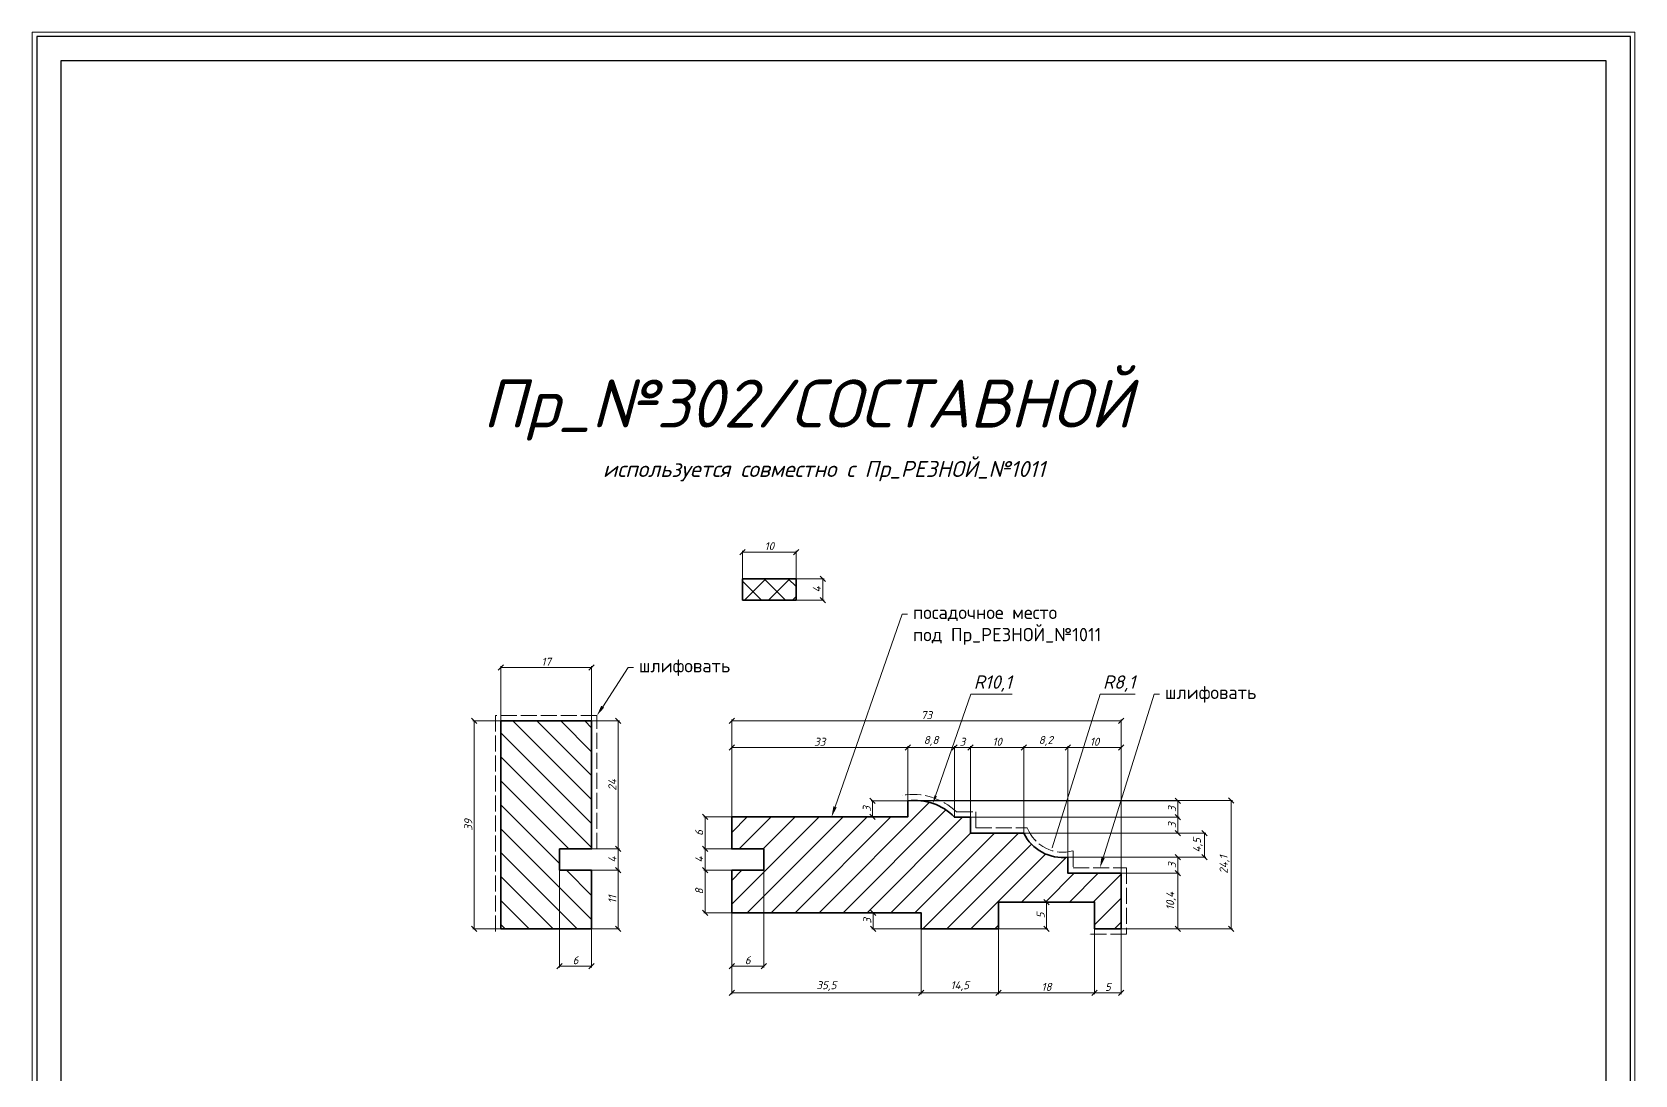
# Model space of a CAD drawing. Header units: millimetres. Extents: x 1588 to 1888, y 1747 to 2165.
# Drawn here: x 1587.6 to 1888, y 1969.4 to 2164.9 of the extents above; entities that cross this region are included whole.
import ezdxf
from ezdxf import colors
from ezdxf.entities.mleader import LeaderData, LeaderLine
from ezdxf.math import Vec2, Vec3

# ---------------------------------------------------------------- set-up
doc = ezdxf.new("R2010")
doc.units = ezdxf.units.MM
doc.linetypes.add('ACAD_ISO02W100', pattern=[15, 12, -3])
doc.layers.get('0').update_dxf_attribs({"lineweight": 13})
for name, color, linetype, lineweight in [('Пр_№302', 1, 'Continuous', 35), ('служебный слой ЛИНИИ ПУНКТИРНЫЕ', 7, 'ACAD_ISO02W100', 13), ('служебный слой НАДПИСИ', 7, 'Continuous', 13), ('служебный слой ПОЗИЦИИ', 7, 'Continuous', 13), ('служебный слой РАЗМЕРЫ', 7, 'Continuous', 9), ('служебный слой ШТАМП', 7, 'Continuous', 30), ('служебный слой ШТРИХОВКА', 7, 'Continuous', 5)]:
    doc.layers.add(name, color=color, linetype=linetype, lineweight=lineweight)
doc.styles.add('ЕСКД', font='isocpeur.ttf', dxfattribs={"oblique": 15})
doc.styles.add('ЕСКД штамп_текст', font='isocpeur.ttf')
doc.dimstyles.new('ЕСКД', dxfattribs={"dimtxt": 3.5, "dimasz": 2.5, "dimexe": 0.25, "dimexo": 0, "dimgap": 0.35, "dimtad": 1, "dimdec": 1, "dimzin": 9, "dimtxsty": 'ЕСКД', "dimblk": 'OBLIQUE', "dimcen": 0, "dimclrd": 256, "dimclre": 256, "dimclrt": 256, "dimadec": 1, "dimazin": 0, "dimtfac": 1, "dimtdec": 1, "dimtmove": 0, "dimatfit": 3, "dimldrblk": 'DOTSMALL', "dimfxl": 1, "dimlwd": -1, "dimlwe": -1, "dimarcsym": 0})
doc.dimstyles.new('ЕСКД$4', dxfattribs={"dimtxt": 3.5, "dimasz": 2.5, "dimexe": 0.25, "dimexo": 0, "dimgap": 0.35, "dimtad": 1, "dimtoh": 1, "dimdec": 1, "dimzin": 9, "dimtxsty": 'ЕСКД', "dimblk1": 'OBLIQUE', "dimsah": 1, "dimcen": 0, "dimse1": 1, "dimclrd": 256, "dimclre": 256, "dimclrt": 256, "dimadec": 1, "dimazin": 0, "dimtfac": 1, "dimtdec": 1, "dimtofl": 0, "dimtmove": 0, "dimatfit": 3, "dimldrblk": 'DOTSMALL', "dimfxl": 1, "dimlwd": -1, "dimlwe": -1, "dimarcsym": 2})

# ---------------------------------------------------------------- blocks, each defined once
blk = doc.blocks.new('_OBLIQUE')
at = {"color": 0, "linetype": 'ByBlock'}
blk.add_line((-0.5, -0.5), (0.5, 0.5), dxfattribs=at)
blk = doc.blocks.new('*D36')
at = {"layer": 'Defpoints', "color": 0, "transparency": 16777216}
for p in [(1720.81, 2067.41), (1720.81, 2062.41), (1730.81, 2062.41)]:
    blk.add_point(p, dxfattribs=at)
at = {"layer": 'служебный слой РАЗМЕРЫ', "transparency": 16777216}
for p, q in [((1720.81, 2062.41), (1720.81, 2067.66)), ((1730.81, 2067.41), (1720.81, 2067.41)), ((1730.81, 2062.41), (1730.81, 2067.66))]:
    blk.add_line(p, q, dxfattribs=at)
at = {"layer": 'служебный слой РАЗМЕРЫ', "transparency": 16777216, "rotation": 180}
blk.add_blockref('_OBLIQUE', (1720.81, 2067.41), dxfattribs=at)
at = {"layer": 'служебный слой РАЗМЕРЫ', "transparency": 16777216}
blk.add_blockref('_OBLIQUE', (1730.81, 2067.41), dxfattribs=at)
at = {"layer": 'служебный слой РАЗМЕРЫ', "transparency": 16777216, "insert": (1725.81, 2068.51), "char_height": 1.5, "attachment_point": 5, "style": 'ЕСКД'}
blk.add_mtext('10', dxfattribs=at)
blk = doc.blocks.new('_DotSmall')
at = {"color": 0, "linetype": 'ByBlock', "lineweight": -3, "const_width": 0.5}
blk.add_lwpolyline([(-0.0625, 0, 1), (0.0625, 0, 1)], format="xyb", close=True, dxfattribs=at)
blk = doc.blocks.new('*D33')
at = {"layer": 'Defpoints', "color": 0, "transparency": 16777216}
for p in [(1686.49, 2007.76), (1692.49, 2007.76), (1686.49, 1989.78)]:
    blk.add_point(p, dxfattribs=at)
at = {"layer": 'служебный слой РАЗМЕРЫ', "transparency": 16777216}
for p, q in [((1686.49, 2007.76), (1686.49, 1989.53)), ((1692.49, 2007.76), (1692.49, 1989.53)), ((1692.49, 1989.78), (1686.49, 1989.78))]:
    blk.add_line(p, q, dxfattribs=at)
at = {"layer": 'служебный слой РАЗМЕРЫ', "transparency": 16777216, "rotation": 180}
blk.add_blockref('_OBLIQUE', (1686.49, 1989.78), dxfattribs=at)
at = {"layer": 'служебный слой РАЗМЕРЫ', "transparency": 16777216}
blk.add_blockref('_OBLIQUE', (1692.49, 1989.78), dxfattribs=at)
at = {"layer": 'служебный слой РАЗМЕРЫ', "transparency": 16777216, "insert": (1689.49, 1990.88), "char_height": 1.5, "attachment_point": 5, "style": 'ЕСКД'}
blk.add_mtext('6', dxfattribs=at)
blk = doc.blocks.new('*D31')
at = {"layer": 'Defpoints', "color": 0, "transparency": 16777216}
for p in [(1692.49, 2007.76), (1692.49, 1996.78), (1697.49, 1996.78)]:
    blk.add_point(p, dxfattribs=at)
at = {"layer": 'служебный слой РАЗМЕРЫ', "transparency": 16777216}
for p, q in [((1692.49, 2007.76), (1697.74, 2007.76)), ((1697.49, 2007.76), (1697.49, 1996.78)), ((1692.49, 1996.78), (1697.74, 1996.78))]:
    blk.add_line(p, q, dxfattribs=at)
for p, rotation in [((1697.49, 2007.76), 90), ((1697.49, 1996.78), 270)]:
    blk.add_blockref('_OBLIQUE', p, dxfattribs=dict(at, rotation=rotation))
at = {"layer": 'служебный слой РАЗМЕРЫ', "transparency": 16777216, "insert": (1696.39, 2002.27), "char_height": 1.5, "attachment_point": 5, "rotation": 90, "style": 'ЕСКД'}
blk.add_mtext('11', dxfattribs=at)
blk = doc.blocks.new('*D28')
at = {"layer": 'Defpoints', "color": 0, "transparency": 16777216}
for p in [(1753.18, 2020.84), (1812.37, 2020.84), (1791.76, 1996.78)]:
    blk.add_point(p, dxfattribs=at)
at = {"layer": 'служебный слой РАЗМЕРЫ', "transparency": 16777216}
for p, q in [((1753.18, 2020.84), (1812.62, 2020.84)), ((1812.37, 1996.78), (1812.37, 2020.84)), ((1791.76, 1996.78), (1812.62, 1996.78))]:
    blk.add_line(p, q, dxfattribs=at)
for p, rotation in [((1812.37, 2020.84), 90), ((1812.37, 1996.78), 270)]:
    blk.add_blockref('_OBLIQUE', p, dxfattribs=dict(at, rotation=rotation))
at = {"layer": 'служебный слой РАЗМЕРЫ', "transparency": 16777216, "insert": (1811.12, 2008.81), "char_height": 1.5, "attachment_point": 5, "rotation": 90, "style": 'ЕСКД'}
blk.add_mtext('24,1', dxfattribs=at)
blk = doc.blocks.new('*D27')
at = {"layer": 'Defpoints', "color": 0, "transparency": 16777216}
for p in [(1718.76, 2007.76), (1713.76, 1999.78), (1718.76, 1999.78)]:
    blk.add_point(p, dxfattribs=at)
at = {"layer": 'служебный слой РАЗМЕРЫ', "transparency": 16777216}
for p, q in [((1718.76, 2007.76), (1713.51, 2007.76)), ((1713.76, 2007.76), (1713.76, 1999.78)), ((1718.76, 1999.78), (1713.51, 1999.78))]:
    blk.add_line(p, q, dxfattribs=at)
for p, rotation in [((1713.76, 2007.76), 90), ((1713.76, 1999.78), 270)]:
    blk.add_blockref('_OBLIQUE', p, dxfattribs=dict(at, rotation=rotation))
at = {"layer": 'служебный слой РАЗМЕРЫ', "transparency": 16777216, "insert": (1712.66, 2003.77), "char_height": 1.5, "attachment_point": 5, "rotation": 90, "style": 'ЕСКД'}
blk.add_mtext('8', dxfattribs=at)
blk = doc.blocks.new('*D24')
at = {"layer": 'Defpoints', "color": 0, "transparency": 16777216}
for p in [(1754.26, 1999.78), (1745.26, 1996.78), (1754.26, 1996.78)]:
    blk.add_point(p, dxfattribs=at)
at = {"layer": 'служебный слой РАЗМЕРЫ', "transparency": 16777216}
for p, q in [((1754.26, 1999.78), (1745.01, 1999.78)), ((1745.26, 1999.78), (1745.26, 1996.78)), ((1754.26, 1996.78), (1745.01, 1996.78))]:
    blk.add_line(p, q, dxfattribs=at)
for p, rotation in [((1745.26, 1999.78), 90), ((1745.26, 1996.78), 270)]:
    blk.add_blockref('_OBLIQUE', p, dxfattribs=dict(at, rotation=rotation))
at = {"layer": 'служебный слой РАЗМЕРЫ', "transparency": 16777216, "insert": (1744.16, 1998.28), "char_height": 1.5, "attachment_point": 5, "rotation": 90, "style": 'ЕСКД'}
blk.add_mtext('3', dxfattribs=at)
blk = doc.blocks.new('*D22')
at = {"layer": 'Defpoints', "color": 0, "transparency": 16777216}
for p in [(1751.76, 2020.74), (1745.17, 2017.74), (1751.76, 2017.74)]:
    blk.add_point(p, dxfattribs=at)
at = {"layer": 'служебный слой РАЗМЕРЫ', "transparency": 16777216}
for p, q in [((1751.76, 2020.74), (1744.92, 2020.74)), ((1745.17, 2020.74), (1745.17, 2017.74)), ((1751.76, 2017.74), (1744.92, 2017.74))]:
    blk.add_line(p, q, dxfattribs=at)
for p, rotation in [((1745.17, 2020.74), 90), ((1745.17, 2017.74), 270)]:
    blk.add_blockref('_OBLIQUE', p, dxfattribs=dict(at, rotation=rotation))
at = {"layer": 'служебный слой РАЗМЕРЫ', "transparency": 16777216, "insert": (1744.07, 2019.24), "char_height": 1.5, "attachment_point": 5, "rotation": 90, "style": 'ЕСКД'}
blk.add_mtext('3', dxfattribs=at)
blk = doc.blocks.new('*D21')
at = {"layer": 'Defpoints', "color": 0, "transparency": 16777216}
for p in [(1783.23, 2025.99), (1780.8, 2018.25)]:
    blk.add_point(p, dxfattribs=at)
at = {"layer": 'служебный слой РАЗМЕРЫ', "transparency": 16777216}
for p, q in [((1787.84, 2040.74), (1778.83, 2011.94)), ((1794.39, 2040.74), (1787.84, 2040.74))]:
    blk.add_line(p, q, dxfattribs=at)
at = {"layer": 'служебный слой РАЗМЕРЫ', "lineweight": 5, "transparency": 16777216, "insert": (1791.37, 2042.74), "char_height": 2.5, "attachment_point": 5, "style": 'ЕСКД', "bg_fill": 3, "box_fill_scale": 1.1, "bg_fill_color": 256, "bg_fill_true_color": 13158600, "bg_fill_transparency": 0}
blk.add_mtext('R8,1', dxfattribs=at)
blk = doc.blocks.new('*D20')
at = {"layer": 'Defpoints', "color": 0, "transparency": 16777216}
for p in [(1756.49, 2020.28), (1753.18, 2010.7)]:
    blk.add_point(p, dxfattribs=at)
at = {"layer": 'служебный слой РАЗМЕРЫ', "transparency": 16777216}
for p, q in [((1763.55, 2040.74), (1756.98, 2021.7)), ((1771.35, 2040.74), (1763.55, 2040.74))]:
    blk.add_line(p, q, dxfattribs=at)
blk.add_solid([(1756.74, 2021.78), (1757.21, 2021.62), (1756.49, 2020.28)], dxfattribs=at)
at = {"layer": 'служебный слой РАЗМЕРЫ', "lineweight": 5, "transparency": 16777216, "insert": (1767.7, 2042.74), "char_height": 2.5, "attachment_point": 5, "style": 'ЕСКД', "bg_fill": 3, "box_fill_scale": 1.1, "bg_fill_color": 256, "bg_fill_true_color": 13158600, "bg_fill_transparency": 0}
blk.add_mtext('R10,1', dxfattribs=at)
blk = doc.blocks.new('*D19')
at = {"layer": 'Defpoints', "color": 0, "transparency": 16777216}
for p in [(1751.76, 2030.74), (1751.76, 2020.74), (1760.51, 2017.7)]:
    blk.add_point(p, dxfattribs=at)
at = {"layer": 'служебный слой РАЗМЕРЫ', "transparency": 16777216}
for p, q in [((1751.76, 2020.74), (1751.76, 2030.99)), ((1760.51, 2017.7), (1760.51, 2030.99)), ((1760.51, 2030.74), (1751.76, 2030.74))]:
    blk.add_line(p, q, dxfattribs=at)
at = {"layer": 'служебный слой РАЗМЕРЫ', "transparency": 16777216, "rotation": 180}
blk.add_blockref('_OBLIQUE', (1751.76, 2030.74), dxfattribs=at)
at = {"layer": 'служебный слой РАЗМЕРЫ', "transparency": 16777216}
blk.add_blockref('_OBLIQUE', (1760.51, 2030.74), dxfattribs=at)
at = {"layer": 'служебный слой РАЗМЕРЫ', "transparency": 16777216, "insert": (1756.13, 2031.99), "char_height": 1.5, "attachment_point": 5, "style": 'ЕСКД'}
blk.add_mtext('8,8', dxfattribs=at)
blk = doc.blocks.new('*D18')
at = {"layer": 'Defpoints', "color": 0, "transparency": 16777216}
for p in [(1768.76, 2001.78), (1768.76, 1996.78), (1777.76, 1996.78)]:
    blk.add_point(p, dxfattribs=at)
at = {"layer": 'служебный слой РАЗМЕРЫ', "transparency": 16777216}
for p, q in [((1768.76, 2001.78), (1778.01, 2001.78)), ((1777.76, 2001.78), (1777.76, 1996.78)), ((1768.76, 1996.78), (1778.01, 1996.78))]:
    blk.add_line(p, q, dxfattribs=at)
for p, rotation in [((1777.76, 2001.78), 90), ((1777.76, 1996.78), 270)]:
    blk.add_blockref('_OBLIQUE', p, dxfattribs=dict(at, rotation=rotation))
at = {"layer": 'служебный слой РАЗМЕРЫ', "transparency": 16777216, "insert": (1776.66, 1999.28), "char_height": 1.5, "attachment_point": 5, "rotation": 90, "style": 'ЕСКД'}
blk.add_mtext('5', dxfattribs=at)
blk = doc.blocks.new('*D17')
at = {"layer": 'Defpoints', "color": 0, "transparency": 16777216}
for p in [(1791.76, 2007.19), (1791.76, 1996.78), (1802.37, 1996.78)]:
    blk.add_point(p, dxfattribs=at)
at = {"layer": 'служебный слой РАЗМЕРЫ', "transparency": 16777216}
for p, q in [((1791.76, 2007.19), (1802.62, 2007.19)), ((1802.37, 2007.19), (1802.37, 1996.78)), ((1791.76, 1996.78), (1802.62, 1996.78))]:
    blk.add_line(p, q, dxfattribs=at)
for p, rotation in [((1802.37, 2007.19), 90), ((1802.37, 1996.78), 270)]:
    blk.add_blockref('_OBLIQUE', p, dxfattribs=dict(at, rotation=rotation))
at = {"layer": 'служебный слой РАЗМЕРЫ', "transparency": 16777216, "insert": (1801.12, 2001.98), "char_height": 1.5, "attachment_point": 5, "rotation": 90, "style": 'ЕСКД'}
blk.add_mtext('10,4', dxfattribs=at)
blk = doc.blocks.new('*D13')
at = {"layer": 'Defpoints', "color": 0, "transparency": 16777216}
for p in [(1754.26, 1996.78), (1768.76, 1996.78), (1768.76, 1984.78)]:
    blk.add_point(p, dxfattribs=at)
at = {"layer": 'служебный слой РАЗМЕРЫ', "transparency": 16777216}
for p, q in [((1754.26, 1996.78), (1754.26, 1984.53)), ((1768.76, 1996.78), (1768.76, 1984.53)), ((1754.26, 1984.78), (1768.76, 1984.78))]:
    blk.add_line(p, q, dxfattribs=at)
at = {"layer": 'служебный слой РАЗМЕРЫ', "transparency": 16777216, "rotation": 180}
blk.add_blockref('_OBLIQUE', (1754.26, 1984.78), dxfattribs=at)
at = {"layer": 'служебный слой РАЗМЕРЫ', "transparency": 16777216}
blk.add_blockref('_OBLIQUE', (1768.76, 1984.78), dxfattribs=at)
at = {"layer": 'служебный слой РАЗМЕРЫ', "transparency": 16777216, "insert": (1761.51, 1986.03), "char_height": 1.5, "attachment_point": 5, "style": 'ЕСКД'}
blk.add_mtext('14,5', dxfattribs=at)
blk = doc.blocks.new('*D12')
at = {"layer": 'Defpoints', "color": 0, "transparency": 16777216}
for p in [(1773.51, 2014.7), (1781.76, 2010.19), (1807.37, 2010.19)]:
    blk.add_point(p, dxfattribs=at)
at = {"layer": 'служебный слой РАЗМЕРЫ', "transparency": 16777216}
for p, q in [((1773.51, 2014.7), (1807.62, 2014.7)), ((1807.37, 2014.7), (1807.37, 2010.19)), ((1781.76, 2010.19), (1807.62, 2010.19))]:
    blk.add_line(p, q, dxfattribs=at)
for p, rotation in [((1807.37, 2014.7), 90), ((1807.37, 2010.19), 270)]:
    blk.add_blockref('_OBLIQUE', p, dxfattribs=dict(at, rotation=rotation))
at = {"layer": 'служебный слой РАЗМЕРЫ', "transparency": 16777216, "insert": (1806.12, 2012.45), "char_height": 1.5, "attachment_point": 5, "rotation": 90, "style": 'ЕСКД'}
blk.add_mtext('4,5', dxfattribs=at)
blk = doc.blocks.new('*D11')
at = {"layer": 'Defpoints', "color": 0, "transparency": 16777216}
for p in [(1718.76, 1999.78), (1754.26, 1996.78), (1718.76, 1984.78)]:
    blk.add_point(p, dxfattribs=at)
at = {"layer": 'служебный слой РАЗМЕРЫ', "transparency": 16777216}
for p, q in [((1718.76, 1999.78), (1718.76, 1984.53)), ((1754.26, 1996.78), (1754.26, 1984.53)), ((1754.26, 1984.78), (1718.76, 1984.78))]:
    blk.add_line(p, q, dxfattribs=at)
at = {"layer": 'служебный слой РАЗМЕРЫ', "transparency": 16777216, "rotation": 180}
blk.add_blockref('_OBLIQUE', (1718.76, 1984.78), dxfattribs=at)
at = {"layer": 'служебный слой РАЗМЕРЫ', "transparency": 16777216}
blk.add_blockref('_OBLIQUE', (1754.26, 1984.78), dxfattribs=at)
at = {"layer": 'служебный слой РАЗМЕРЫ', "transparency": 16777216, "insert": (1736.51, 1986.03), "char_height": 1.5, "attachment_point": 5, "style": 'ЕСКД'}
blk.add_mtext('35,5', dxfattribs=at)
blk = doc.blocks.new('*D10')
at = {"layer": 'Defpoints', "color": 0, "transparency": 16777216}
for p in [(1781.76, 2030.74), (1781.76, 2007.19), (1791.76, 2007.19)]:
    blk.add_point(p, dxfattribs=at)
at = {"layer": 'служебный слой РАЗМЕРЫ', "transparency": 16777216}
for p, q in [((1781.76, 2007.19), (1781.76, 2030.99)), ((1791.76, 2007.19), (1791.76, 2030.99)), ((1791.76, 2030.74), (1781.76, 2030.74))]:
    blk.add_line(p, q, dxfattribs=at)
at = {"layer": 'служебный слой РАЗМЕРЫ', "transparency": 16777216, "rotation": 180}
blk.add_blockref('_OBLIQUE', (1781.76, 2030.74), dxfattribs=at)
at = {"layer": 'служебный слой РАЗМЕРЫ', "transparency": 16777216}
blk.add_blockref('_OBLIQUE', (1791.76, 2030.74), dxfattribs=at)
at = {"layer": 'служебный слой РАЗМЕРЫ', "transparency": 16777216, "insert": (1786.76, 2031.84), "char_height": 1.5, "attachment_point": 5, "style": 'ЕСКД'}
blk.add_mtext('10', dxfattribs=at)
blk = doc.blocks.new('*D9')
at = {"layer": 'Defpoints', "color": 0, "transparency": 16777216}
for p in [(1773.51, 2030.74), (1773.51, 2014.7), (1781.76, 2010.19)]:
    blk.add_point(p, dxfattribs=at)
at = {"layer": 'служебный слой РАЗМЕРЫ', "transparency": 16777216}
for p, q in [((1773.51, 2014.7), (1773.51, 2030.99)), ((1781.76, 2010.19), (1781.76, 2030.99)), ((1781.76, 2030.74), (1773.51, 2030.74))]:
    blk.add_line(p, q, dxfattribs=at)
at = {"layer": 'служебный слой РАЗМЕРЫ', "transparency": 16777216, "rotation": 180}
blk.add_blockref('_OBLIQUE', (1773.51, 2030.74), dxfattribs=at)
at = {"layer": 'служебный слой РАЗМЕРЫ', "transparency": 16777216}
blk.add_blockref('_OBLIQUE', (1781.76, 2030.74), dxfattribs=at)
at = {"layer": 'служебный слой РАЗМЕРЫ', "transparency": 16777216, "insert": (1777.63, 2031.99), "char_height": 1.5, "attachment_point": 5, "style": 'ЕСКД'}
blk.add_mtext('8,2', dxfattribs=at)
blk = doc.blocks.new('*D8')
at = {"layer": 'Defpoints', "color": 0, "transparency": 16777216}
for p in [(1763.51, 2030.74), (1763.51, 2017.7), (1773.51, 2014.7)]:
    blk.add_point(p, dxfattribs=at)
at = {"layer": 'служебный слой РАЗМЕРЫ', "transparency": 16777216}
for p, q in [((1763.51, 2017.7), (1763.51, 2030.99)), ((1773.51, 2014.7), (1773.51, 2030.99)), ((1773.51, 2030.74), (1763.51, 2030.74))]:
    blk.add_line(p, q, dxfattribs=at)
at = {"layer": 'служебный слой РАЗМЕРЫ', "transparency": 16777216, "rotation": 180}
blk.add_blockref('_OBLIQUE', (1763.51, 2030.74), dxfattribs=at)
at = {"layer": 'служебный слой РАЗМЕРЫ', "transparency": 16777216}
blk.add_blockref('_OBLIQUE', (1773.51, 2030.74), dxfattribs=at)
at = {"layer": 'служебный слой РАЗМЕРЫ', "transparency": 16777216, "insert": (1768.51, 2031.84), "char_height": 1.5, "attachment_point": 5, "style": 'ЕСКД'}
blk.add_mtext('10', dxfattribs=at)
blk = doc.blocks.new('*D7')
at = {"layer": 'Defpoints', "color": 0, "transparency": 16777216}
for p in [(1760.51, 2030.74), (1760.51, 2017.7), (1763.51, 2017.7)]:
    blk.add_point(p, dxfattribs=at)
at = {"layer": 'служебный слой РАЗМЕРЫ', "transparency": 16777216}
for p, q in [((1760.51, 2017.7), (1760.51, 2030.99)), ((1763.51, 2017.7), (1763.51, 2030.99)), ((1763.51, 2030.74), (1760.51, 2030.74))]:
    blk.add_line(p, q, dxfattribs=at)
at = {"layer": 'служебный слой РАЗМЕРЫ', "transparency": 16777216, "rotation": 180}
blk.add_blockref('_OBLIQUE', (1760.51, 2030.74), dxfattribs=at)
at = {"layer": 'служебный слой РАЗМЕРЫ', "transparency": 16777216}
blk.add_blockref('_OBLIQUE', (1763.51, 2030.74), dxfattribs=at)
at = {"layer": 'служебный слой РАЗМЕРЫ', "transparency": 16777216, "insert": (1762.01, 2031.84), "char_height": 1.5, "attachment_point": 5, "style": 'ЕСКД'}
blk.add_mtext('3', dxfattribs=at)
blk = doc.blocks.new('*D6')
at = {"layer": 'Defpoints', "color": 0, "transparency": 16777216}
for p in [(1718.76, 2030.74), (1751.76, 2020.74), (1718.76, 2017.74)]:
    blk.add_point(p, dxfattribs=at)
at = {"layer": 'служебный слой РАЗМЕРЫ', "transparency": 16777216}
for p, q in [((1718.76, 2017.74), (1718.76, 2030.99)), ((1751.76, 2020.74), (1751.76, 2030.99)), ((1751.76, 2030.74), (1718.76, 2030.74))]:
    blk.add_line(p, q, dxfattribs=at)
at = {"layer": 'служебный слой РАЗМЕРЫ', "transparency": 16777216, "rotation": 180}
blk.add_blockref('_OBLIQUE', (1718.76, 2030.74), dxfattribs=at)
at = {"layer": 'служебный слой РАЗМЕРЫ', "transparency": 16777216}
blk.add_blockref('_OBLIQUE', (1751.76, 2030.74), dxfattribs=at)
at = {"layer": 'служебный слой РАЗМЕРЫ', "transparency": 16777216, "insert": (1735.26, 2031.84), "char_height": 1.5, "attachment_point": 5, "style": 'ЕСКД'}
blk.add_mtext('33', dxfattribs=at)
blk = doc.blocks.new('*D5')
at = {"layer": 'Defpoints', "color": 0, "transparency": 16777216}
for p in [(1751.76, 2020.74), (1763.51, 2017.7), (1802.37, 2017.7)]:
    blk.add_point(p, dxfattribs=at)
at = {"layer": 'служебный слой РАЗМЕРЫ', "transparency": 16777216}
for p, q in [((1751.76, 2020.74), (1802.62, 2020.74)), ((1802.37, 2020.74), (1802.37, 2017.7)), ((1763.51, 2017.7), (1802.62, 2017.7))]:
    blk.add_line(p, q, dxfattribs=at)
for p, rotation in [((1802.37, 2020.74), 90), ((1802.37, 2017.7), 270)]:
    blk.add_blockref('_OBLIQUE', p, dxfattribs=dict(at, rotation=rotation))
at = {"layer": 'служебный слой РАЗМЕРЫ', "transparency": 16777216, "insert": (1801.27, 2019.22), "char_height": 1.5, "attachment_point": 5, "rotation": 90, "style": 'ЕСКД'}
blk.add_mtext('3', dxfattribs=at)
blk = doc.blocks.new('*D4')
at = {"layer": 'Defpoints', "color": 0, "transparency": 16777216}
for p in [(1763.51, 2017.7), (1773.51, 2014.7), (1802.37, 2014.7)]:
    blk.add_point(p, dxfattribs=at)
at = {"layer": 'служебный слой РАЗМЕРЫ', "transparency": 16777216}
for p, q in [((1763.51, 2017.7), (1802.62, 2017.7)), ((1802.37, 2017.7), (1802.37, 2014.7)), ((1773.51, 2014.7), (1802.62, 2014.7))]:
    blk.add_line(p, q, dxfattribs=at)
for p, rotation in [((1802.37, 2017.7), 90), ((1802.37, 2014.7), 270)]:
    blk.add_blockref('_OBLIQUE', p, dxfattribs=dict(at, rotation=rotation))
at = {"layer": 'служебный слой РАЗМЕРЫ', "transparency": 16777216, "insert": (1801.27, 2016.2), "char_height": 1.5, "attachment_point": 5, "rotation": 90, "style": 'ЕСКД'}
blk.add_mtext('3', dxfattribs=at)
blk = doc.blocks.new('*D3')
at = {"layer": 'Defpoints', "color": 0, "transparency": 16777216}
for p in [(1781.76, 2010.19), (1791.76, 2007.19), (1802.37, 2007.19)]:
    blk.add_point(p, dxfattribs=at)
at = {"layer": 'служебный слой РАЗМЕРЫ', "transparency": 16777216}
for p, q in [((1781.76, 2010.19), (1802.62, 2010.19)), ((1802.37, 2010.19), (1802.37, 2007.19)), ((1791.76, 2007.19), (1802.62, 2007.19))]:
    blk.add_line(p, q, dxfattribs=at)
for p, rotation in [((1802.37, 2010.19), 90), ((1802.37, 2007.19), 270)]:
    blk.add_blockref('_OBLIQUE', p, dxfattribs=dict(at, rotation=rotation))
at = {"layer": 'служебный слой РАЗМЕРЫ', "transparency": 16777216, "insert": (1801.27, 2008.69), "char_height": 1.5, "attachment_point": 5, "rotation": 90, "style": 'ЕСКД'}
blk.add_mtext('3', dxfattribs=at)

msp = doc.modelspace()

# ---------------------------------------------------------------- hatches: boundary and pattern name
at = {"layer": 'служебный слой ШТРИХОВКА'}
h = msp.add_hatch(dxfattribs=at)
h.set_pattern_fill('ANSI37', color=256)
h.set_pattern_definition([(45, (-892.742, 1581.7998), (-2.245064, 2.245064), []), (135, (-892.742, 1581.7998), (-2.245064, -2.245064), [])])
h.paths.add_polyline_path([(1720.81, 2062.41), (1730.81, 2062.41), (1730.81, 2058.41), (1720.81, 2058.41)])
h = msp.add_hatch(dxfattribs=at)
h.set_pattern_fill('ANSI31', color=256, angle=90)
h.set_pattern_definition([(135, (-892.5355, 1584.1623), (-2.245064, -2.245064), [])])
h.paths.add_polyline_path([(1692.49, 2007.76), (1686.49, 2007.76), (1686.49, 2011.76), (1692.49, 2011.76), (1692.49, 2035.74), (1675.49, 2035.74), (1675.49, 1996.78), (1692.49, 1996.78)])

# ---------------------------------------------------------------- linework, layer by layer
at = {"layer": 'Пр_№302', "ltscale": 10}
msp.add_lwpolyline([(1720.81, 2062.41), (1730.81, 2062.41), (1730.81, 2058.41), (1720.81, 2058.41)], close=True, dxfattribs=at)
msp.add_lwpolyline([(1692.49, 2007.76), (1686.49, 2007.76), (1686.49, 2011.76), (1692.49, 2011.76), (1692.49, 2035.74), (1675.49, 2035.74), (1675.49, 1996.78), (1692.49, 1996.78), (1692.49, 2007.76)], dxfattribs=at)
at = {"layer": 'служебный слой ЛИНИИ ПУНКТИРНЫЕ', "ltscale": 0.25}
msp.add_lwpolyline([(1693.49, 2011.76), (1693.49, 2036.74), (1674.49, 2036.74), (1674.49, 1995.78)], dxfattribs=at)
msp.add_lwpolyline([(1750.76, 2021.83), (1750.76, 2021.83), (1750.76, 2021.83, -0.231089), (1760.92, 2018.7), (1764.51, 2018.7), (1764.51, 2015.7), (1774.16, 2015.7, 0.388475), (1782.76, 2011.41), (1782.76, 2008.19), (1792.76, 2008.19), (1792.76, 1995.78), (1785.76, 1995.78), (1785.76, 1995.78)], format="xyb", dxfattribs=at)

# ---------------------------------------------------------------- texts
at = {"layer": 'служебный слой НАДПИСИ', "style": 'ЕСКД', "oblique": 15}
for s, height, p in [('Пр_№302/СОСТАВНОЙ', 9, (1672.09, 2090.75)), ('используется совместно с Пр_РЕЗНОЙ_№1011 ', 3, (1694.62, 2081.48))]:
    msp.add_text(s, height=height, dxfattribs=at).set_placement(p)

# ---------------------------------------------------------------- dimensions: what is measured, and where the dimension line sits
at = {"layer": 'служебный слой РАЗМЕРЫ'}
for base, p1, p2, picture, middle in [((1720.81, 2067.41), (1730.81, 2062.41), (1720.81, 2062.41), '*D36', (1725.81, 2068.51)), ((1718.76, 2030.74), (1751.76, 2020.74), (1718.76, 2017.74), '*D6', (1735.26, 2031.84)), ((1751.7567, 2030.7354), (1760.5072, 2017.6996), (1751.7567, 2020.7354), '*D19', (1756.1319, 2031.9854)), ((1760.51, 2030.74), (1763.51, 2017.7), (1760.51, 2017.7), '*D7', (1762.01, 2031.84)), ((1763.51, 2030.74), (1773.51, 2014.7), (1763.51, 2017.7), '*D8', (1768.51, 2031.84)), ((1773.5072, 2030.7354), (1781.7567, 2010.1904), (1773.5072, 2014.6996), '*D9', (1777.6319, 2031.9854)), ((1781.76, 2030.74), (1791.76, 2007.19), (1781.76, 2007.19), '*D10', (1786.76, 2031.84)), ((1686.49, 1989.78), (1692.49, 2007.76), (1686.49, 2007.76), '*D33', (1689.49, 1990.88)), ((1718.76, 1984.78), (1754.26, 1996.78), (1718.76, 1999.78), '*D11', (1736.51, 1986.03)), ((1768.76, 1984.78), (1754.26, 1996.78), (1768.76, 1996.78), '*D13', (1761.51, 1986.03))]:
    dim = msp.add_linear_dim(base=base, p1=p1, p2=p2, dimstyle='ЕСКД', override={"dimtxt": 1.5, "dimasz": 1}, dxfattribs=at)
    dim.commit()
    dim.dimension.update_dxf_attribs({"geometry": picture, "text_midpoint": middle})
for base, p1, p2 in [((1735.81, 2062.41), (1730.81, 2058.41), (1730.81, 2062.41)), ((1670.49, 2035.74), (1675.49, 1996.78), (1675.49, 2035.74)), ((1697.49, 2035.74), (1692.49, 2011.76), (1692.49, 2035.74)), ((1713.76, 2017.74), (1718.76, 2011.76), (1718.76, 2017.74)), ((1697.49, 2011.76), (1692.49, 2007.76), (1692.49, 2011.76)), ((1713.76, 2011.76), (1718.76, 2007.76), (1718.76, 2011.76))]:
    msp.add_linear_dim(base=base, p1=p1, p2=p2, angle=90, dimstyle='ЕСКД', override={"dimtxt": 1.5, "dimasz": 1}, dxfattribs=at).render()
for base, p1, p2 in [((1692.49, 2045.74), (1675.49, 2035.74), (1692.49, 2035.74)), ((1791.76, 2035.74), (1718.76, 2017.74), (1791.76, 2007.19)), ((1724.76, 1989.78), (1718.76, 1999.78), (1724.76, 2007.76)), ((1786.76, 1984.78), (1768.76, 1996.78), (1786.76, 1996.78)), ((1791.76, 1984.78), (1786.76, 1996.78), (1791.76, 1996.78))]:
    msp.add_linear_dim(base=base, p1=p1, p2=p2, dimstyle='ЕСКД', override={"dimtxt": 1.5, "dimasz": 1}, dxfattribs=at).render()
for base, p1, p2, angle, picture, middle in [((1802.37, 2017.7), (1751.76, 2020.74), (1763.51, 2017.7), 270, '*D5', (1801.27, 2019.22)), ((1802.37, 2014.7), (1763.51, 2017.7), (1773.51, 2014.7), 270, '*D4', (1801.27, 2016.2)), ((1807.37, 2010.19), (1773.51, 2014.7), (1781.76, 2010.19), 270, '*D12', (1806.12, 2012.45)), ((1802.37, 2007.19), (1781.76, 2010.19), (1791.76, 2007.19), 270, '*D3', (1801.27, 2008.69)), ((1697.49, 1996.78), (1692.49, 2007.76), (1692.49, 1996.78), 90, '*D31', (1696.39, 2002.27)), ((1713.76, 1999.78), (1718.76, 2007.76), (1718.76, 1999.78), 90, '*D27', (1712.66, 2003.77)), ((1802.37, 1996.78), (1791.76, 2007.19), (1791.76, 1996.78), 270, '*D17', (1801.12, 2001.98)), ((1777.76, 1996.78), (1768.76, 2001.78), (1768.76, 1996.78), 270, '*D18', (1776.66, 1999.28)), ((1745.26, 1996.78), (1754.26, 1999.78), (1754.26, 1996.78), 270, '*D24', (1744.16, 1998.28))]:
    dim = msp.add_linear_dim(base=base, p1=p1, p2=p2, angle=angle, dimstyle='ЕСКД', override={"dimtxt": 1.5, "dimasz": 1}, dxfattribs=at)
    dim.commit()
    dim.dimension.update_dxf_attribs({"geometry": picture, "text_midpoint": middle})

# ---------------------------------------------------------------- leaders
at = {"layer": 'служебный слой ПОЗИЦИИ'}
ml = msp.add_multileader_mtext('Standard', dxfattribs=at)
ml.set_content('{\\fISOCPEUR|b1|i0|c204|p34;шлифовать}', color=256, style='ЕСКД штамп_текст')
ml.set_leader_properties(color=256, linetype='ByLayer', lineweight=-1)
ml.build(insert=Vec2(0, 0))
ml.multileader.update_dxf_attribs({"dogleg_length": 1, "arrow_head_size": 2})
ctx = ml.context
ctx.base_point, ctx.char_height, ctx.arrow_head_size, ctx.landing_gap_size, ctx.plane_origin = Vec3(1700.36, 2045.74), 2.5, 2, 1, Vec3(1202.68, 1669.37)
notes = []
notes.append((ctx, [(0, (1, 1, 0), (1699.36, 2045.74), (1, 0), 1, [(0, [(1693.49, 2036.74)], 0, [])])]))
ctx.mtext.insert, ctx.mtext.flow_direction = Vec3(1701.36, 2047.35), 5
ml = msp.add_multileader_mtext('Standard', dxfattribs=at)
ml.set_content('{\\fISOCPEUR|b1|i0|c204|p34;шлифовать}', color=256, style='ЕСКД штамп_текст')
ml.set_leader_properties(color=256, linetype='ByLayer', lineweight=-1)
ml.build(insert=Vec2(0, 0))
ml.multileader.update_dxf_attribs({"dogleg_length": 1, "arrow_head_size": 2})
ctx = ml.context
ctx.base_point, ctx.char_height, ctx.arrow_head_size, ctx.landing_gap_size, ctx.plane_origin = Vec3(1798.96, 2040.74), 2.5, 2, 1, Vec3(1305.02, 1664.37)
notes.append((ctx, [(0, (1, 1, 0), (1797.96, 2040.74), (1, 0), 1, [(0, [(1787.77, 2008.19)], 0, [])])]))
ctx.mtext.insert, ctx.mtext.flow_direction = Vec3(1799.96, 2042.35), 5
for ctx, leaders in notes:
    for number, flags, end, landing, length, lines in leaders:
        leader = LeaderData()
        leader.index, (leader.has_last_leader_line, leader.has_dogleg_vector, leader.attachment_direction) = number, flags
        leader.last_leader_point, leader.dogleg_vector, leader.dogleg_length = Vec3(end), Vec3(landing), length
        for number, points, colour, breaks in lines:
            line = LeaderLine()
            line.index, line.vertices, line.color, line.breaks = number, Vec3.list(points), colors.encode_raw_color(colour), breaks
            leader.lines.append(line)
        ctx.leaders.append(leader)

# ---------------------------------------------------------------- next in the draw order: dimensions: what is measured, and where the dimension line sits
at = {"layer": 'служебный слой РАЗМЕРЫ', "color": 1, "lineweight": 5}
for center, mpoint, picture, middle in [((1753.18, 2010.7), (1756.49, 2020.28), '*D20', (1767.7, 2040.74)), ((1780.8, 2018.25), (1783.23, 2025.99), '*D21', (1791.37, 2040.74))]:
    dim = msp.add_radius_dim(center=center, mpoint=mpoint, dimstyle='ЕСКД$4', override={"dimtxt": 2.5, "dimasz": 1.5, "dimgap": 0.5, "dimtfill": 1}, dxfattribs=at)
    dim.commit()
    dim.dimension.update_dxf_attribs({"geometry": picture, "text_midpoint": middle, "dimtype": 132})

# ---------------------------------------------------------------- next in the draw order: hatches: boundary and pattern name
at = {"layer": 'служебный слой ШТРИХОВКА'}
h = msp.add_hatch(dxfattribs=at)
h.set_pattern_fill('ANSI31', color=256)
h.set_pattern_definition([(45, (-881.9483, 1596.3277), (-2.245064, 2.245064), [])])
edge = h.paths.add_edge_path()
edge.add_line((1773.51, 2014.7), (1763.51, 2014.7))
edge.add_line((1763.51, 2014.7), (1763.51, 2017.7))
edge.add_line((1763.51, 2017.7), (1760.51, 2017.7))
edge.add_arc((1753.18, 2010.7), 10.14, 43.6799, 98.0541)
edge.add_line((1751.76, 2020.74), (1751.76, 2017.74))
edge.add_line((1751.76, 2017.74), (1718.76, 2017.74))
edge.add_line((1718.76, 2017.74), (1718.76, 2011.76))
edge.add_line((1718.76, 2011.76), (1724.76, 2011.76))
edge.add_line((1724.76, 2011.76), (1724.76, 2007.76))
edge.add_line((1724.76, 2007.76), (1718.76, 2007.76))
edge.add_line((1718.76, 2007.76), (1718.76, 1999.78))
edge.add_line((1718.76, 1999.78), (1754.26, 1999.78))
edge.add_line((1754.26, 1999.78), (1754.26, 1996.78))
edge.add_line((1754.26, 1996.78), (1768.76, 1996.78))
edge.add_line((1768.76, 1996.78), (1768.76, 2001.78))
edge.add_line((1768.76, 2001.78), (1786.76, 2001.78))
edge.add_line((1786.76, 2001.78), (1786.76, 1996.78))
edge.add_line((1786.76, 1996.78), (1791.76, 1996.78))
edge.add_line((1791.76, 1996.78), (1791.76, 2007.19))
edge.add_line((1791.76, 2007.19), (1781.76, 2007.19))
edge.add_line((1781.76, 2007.19), (1781.76, 2010.19))
edge.add_arc((1780.8, 2018.25), 8.12, 205.9415, 276.7357, ccw=False)

# ---------------------------------------------------------------- next in the draw order: linework, layer by layer
at = {"layer": 'Пр_№302', "ltscale": 10}
msp.add_lwpolyline([(1791.76, 2007.19), (1791.76, 2007.19), (1791.76, 2007.19), (1781.76, 2007.19), (1781.76, 2010.19, -0.319113), (1773.51, 2014.7), (1763.51, 2014.7), (1763.51, 2017.7), (1760.51, 2017.7, 0.241806), (1751.76, 2020.74), (1751.76, 2017.74), (1751.76, 2017.74), (1751.76, 2017.74), (1718.76, 2017.74), (1718.76, 2017.74), (1718.76, 2017.74), (1718.76, 2017.74), (1718.76, 2017.74), (1718.76, 2017.74), (1718.76, 2017.74), (1718.76, 2011.76), (1724.76, 2011.76), (1724.76, 2007.76), (1718.76, 2007.76), (1718.76, 1999.78), (1718.76, 1999.78), (1718.76, 1999.78), (1754.26, 1999.78), (1754.26, 1996.78), (1768.76, 1996.78), (1768.76, 2001.78), (1786.76, 2001.78), (1786.76, 1996.78), (1786.76, 1996.78), (1791.76, 1996.78), (1791.76, 2007.19)], format="xyb", dxfattribs=at)
at = {"layer": 'служебный слой ШТАМП', "color": 6, "lineweight": 5, "ltscale": 100}
msp.add_lwpolyline([(1888.04, 2164.9), (1587.63, 2164.9), (1587.63, 1747.27), (1888.04, 1747.27)], close=True, dxfattribs=at)
at = {"layer": 'служебный слой ШТАМП', "color": 7, "ltscale": 100}
for points in [[(1887.18, 2164.04), (1588.5, 2164.04), (1588.5, 1748.13), (1887.18, 1748.13)], [(1882.65, 2159.51), (1593.03, 2159.51), (1593.03, 1752.66), (1882.65, 1752.66)]]:
    msp.add_lwpolyline(points, close=True, dxfattribs=at)

# ---------------------------------------------------------------- next in the draw order: dimensions: what is measured, and where the dimension line sits
at = {"layer": 'служебный слой РАЗМЕРЫ'}
for base, p1, p2, picture, middle in [((1745.17, 2017.74), (1751.76, 2020.74), (1751.76, 2017.74), '*D22', (1744.07, 2019.24)), ((1812.37, 2020.84), (1791.76, 1996.78), (1753.18, 2020.84), '*D28', (1811.12, 2008.81))]:
    dim = msp.add_linear_dim(base=base, p1=p1, p2=p2, angle=90, dimstyle='ЕСКД', override={"dimtxt": 1.5, "dimasz": 1}, dxfattribs=at)
    dim.commit()
    dim.dimension.update_dxf_attribs({"geometry": picture, "text_midpoint": middle})

# ---------------------------------------------------------------- next in the draw order: leaders
at = {"layer": 'служебный слой ПОЗИЦИИ'}
ml = msp.add_multileader_mtext('Standard', dxfattribs=at)
ml.set_content('{\\fISOCPEUR|b1|i0|c204|p34;посадочное место\\Pпод Пр_РЕЗНОЙ_№1011}', color=256, style='ЕСКД штамп_текст')
ml.set_leader_properties(color=256, linetype='ByLayer', lineweight=-1)
ml.build(insert=Vec2(0, 0))
ml.multileader.update_dxf_attribs({"dogleg_length": 1, "arrow_head_size": 2})
ctx = ml.context
ctx.base_point, ctx.char_height, ctx.arrow_head_size, ctx.landing_gap_size, ctx.plane_origin = Vec3(1751.72, 2055.74), 2.5, 2, 1, Vec3(1255.91, 1673.39)
notes = []
notes.append((ctx, [(0, (1, 1, 0), (1750.72, 2055.74), (1, 0), 1, [(0, [(1737.47, 2017.74)], 0, [])])]))
ctx.mtext.insert, ctx.mtext.flow_direction = Vec3(1752.72, 2057.35), 5
for ctx, leaders in notes:
    for number, flags, end, landing, length, lines in leaders:
        leader = LeaderData()
        leader.index, (leader.has_last_leader_line, leader.has_dogleg_vector, leader.attachment_direction) = number, flags
        leader.last_leader_point, leader.dogleg_vector, leader.dogleg_length = Vec3(end), Vec3(landing), length
        for number, points, colour, breaks in lines:
            line = LeaderLine()
            line.index, line.vertices, line.color, line.breaks = number, Vec3.list(points), colors.encode_raw_color(colour), breaks
            leader.lines.append(line)
        ctx.leaders.append(leader)

doc.saveas('drawing.dxf')
